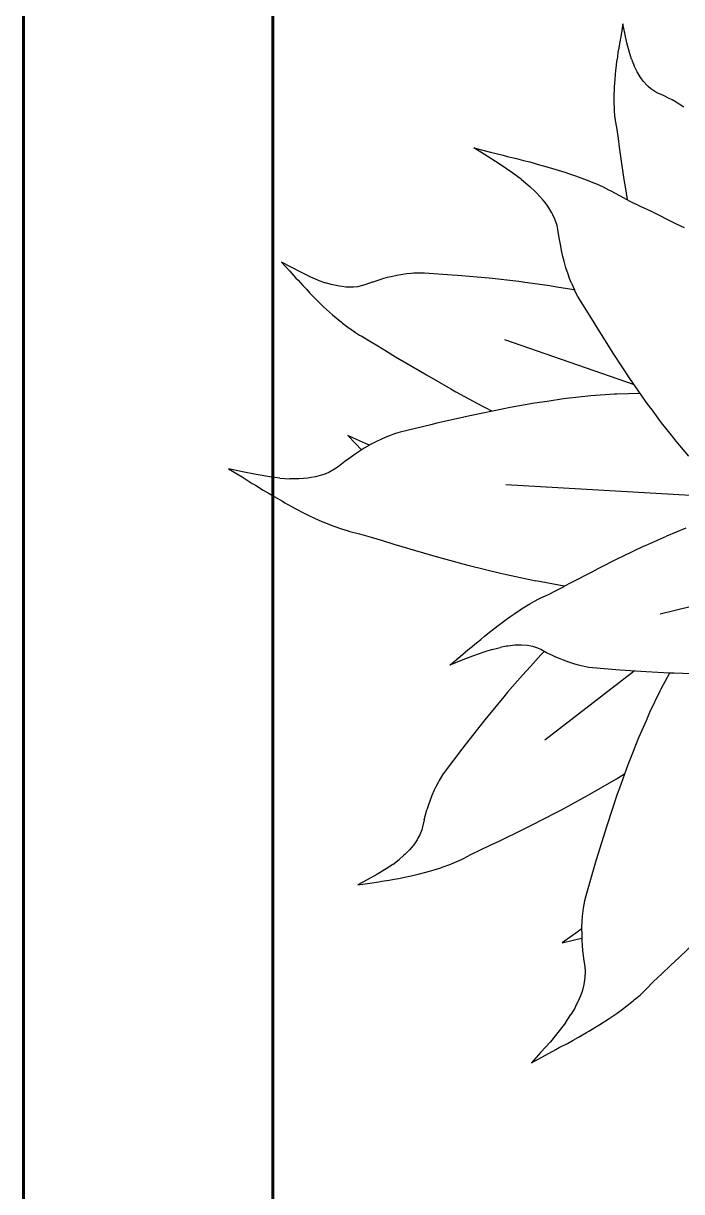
# Model space of a CAD drawing. Header units: metres. Extents: x 244.4 to 340.3, y -4.1 to 64.3.
# Drawn here: x 304.705 to 305.101, y 50.586 to 51.288 of the extents above; entities that cross this region are included whole.
import ezdxf

# ---------------------------------------------------------------- set-up
doc = ezdxf.new("R2010")
doc.units = ezdxf.units.M
doc.layers.add('A-WALL', color=6, linetype='Continuous', lineweight=60)
doc.layers.add('Edges', color=7, linetype='Continuous')

msp = doc.modelspace()

# ---------------------------------------------------------------- linework, layer by layer
at = {"layer": 'A-WALL'}
for p, q in [((304.70535, 50.1423), (304.70535, 52.02208)), ((304.85535, 50.1423), (304.85535, 52.02208))]:
    msp.add_line(p, q, dxfattribs=at)
at = {"layer": 'Edges'}
for p, q in [((305.06446, 51.28085), (305.06353, 51.27576)), ((305.06557, 51.28751), (305.06446, 51.28085)), ((305.06675, 51.28177), (305.06557, 51.28751)), ((305.06802, 51.27601), (305.06675, 51.28177)), ((305.06334, 51.27412), (305.06262, 51.27021)), ((305.06353, 51.27576), (305.06334, 51.27412)), ((305.06954, 51.27031), (305.06802, 51.27601)), ((305.06229, 51.26739), (305.06184, 51.26481)), ((305.06262, 51.27021), (305.06229, 51.26739)), ((305.07082, 51.26628), (305.06954, 51.27031)), ((305.06138, 51.2607), (305.06119, 51.25957)), ((305.06184, 51.26481), (305.06138, 51.2607)), ((305.07082, 51.26628), (305.07238, 51.26231)), ((305.07377, 51.2594), (305.07238, 51.26231)), ((305.06067, 51.2541), (305.06031, 51.24969)), ((305.06119, 51.25957), (305.06067, 51.2541)), ((305.07411, 51.2587), (305.07377, 51.2594)), ((305.07596, 51.25556), (305.07411, 51.2587)), ((305.07682, 51.25436), (305.07596, 51.25556)), ((305.07797, 51.25281), (305.07682, 51.25436)), ((305.08014, 51.25041), (305.07797, 51.25281)), ((305.06027, 51.24767), (305.06011, 51.24503)), ((305.06031, 51.24969), (305.06027, 51.24767)), ((305.08084, 51.24977), (305.08014, 51.25041)), ((305.08241, 51.24844), (305.08084, 51.24977)), ((305.08481, 51.24682), (305.08241, 51.24844)), ((305.08649, 51.24593), (305.08481, 51.24682)), ((305.08999, 51.24438), (305.08649, 51.24593)), ((305.06013, 51.2414), (305.0601, 51.24052)), ((305.0601, 51.24052), (305.06026, 51.23624)), ((305.06011, 51.24503), (305.06013, 51.2414)), ((305.09335, 51.24267), (305.08999, 51.24438)), ((305.09516, 51.24176), (305.09335, 51.24267)), ((305.09761, 51.24038), (305.09516, 51.24176)), ((305.09943, 51.23923), (305.09761, 51.24038)), ((305.10222, 51.23746), (305.09943, 51.23923)), ((305.06026, 51.23624), (305.06034, 51.23536)), ((305.06034, 51.23536), (305.06058, 51.2322)), ((305.06058, 51.2322), (305.06096, 51.22959)), ((305.06096, 51.22959), (305.06111, 51.22833)), ((305.06111, 51.22833), (305.06186, 51.22405)), ((305.06186, 51.22405), (305.0627, 51.21865)), ((305.0627, 51.21865), (305.06344, 51.21337)), ((304.984, 51.20803), (304.97599, 51.21304)), ((304.97599, 51.21304), (304.98602, 51.21043)), ((305.06344, 51.21337), (305.06411, 51.20788)), ((304.99187, 51.203), (304.984, 51.20803)), ((304.98602, 51.21043), (304.9936, 51.20863)), ((304.9936, 51.20863), (304.99601, 51.2079)), ((304.99601, 51.2079), (305.00176, 51.20658)), ((305.00176, 51.20658), (305.00585, 51.2054)), ((305.00585, 51.2054), (305.00958, 51.20455)), ((305.00958, 51.20455), (305.01545, 51.20286)), ((305.06411, 51.20788), (305.06626, 51.194)), ((304.99945, 51.19782), (304.99187, 51.203)), ((305.00464, 51.19396), (304.99945, 51.19782)), ((305.01545, 51.20286), (305.01706, 51.20249)), ((305.01706, 51.20249), (305.02472, 51.20023)), ((305.02472, 51.20023), (305.03079, 51.1984)), ((305.03079, 51.1984), (305.03353, 51.19741)), ((305.03353, 51.19741), (305.03709, 51.19628)), ((305.00464, 51.19396), (305.00961, 51.18984)), ((305.01314, 51.18652), (305.00961, 51.18984)), ((305.03709, 51.19628), (305.0419, 51.19446)), ((305.0419, 51.19446), (305.04306, 51.19407)), ((305.04306, 51.19407), (305.04859, 51.19183)), ((305.04859, 51.19183), (305.0497, 51.1913)), ((305.0497, 51.1913), (305.05367, 51.18955)), ((305.05367, 51.18955), (305.05688, 51.18788)), ((305.06626, 51.194), (305.06688, 51.18959)), ((305.06688, 51.18959), (305.06824, 51.18188)), ((305.01396, 51.18574), (305.01314, 51.18652)), ((305.01756, 51.18179), (305.01396, 51.18574)), ((305.05688, 51.18788), (305.0584, 51.18714)), ((305.0584, 51.18714), (305.0635, 51.18435)), ((305.0635, 51.18435), (305.06984, 51.18105)), ((305.0189, 51.18009), (305.01756, 51.18179)), ((305.02055, 51.17788), (305.0189, 51.18009)), ((305.02298, 51.17399), (305.02055, 51.17788)), ((305.06984, 51.18105), (305.07592, 51.17807)), ((305.07592, 51.17807), (305.08212, 51.17521)), ((305.02358, 51.17279), (305.02298, 51.17399)), ((305.02476, 51.17021), (305.02358, 51.17279)), ((305.02602, 51.16645), (305.02476, 51.17021)), ((305.08212, 51.17521), (305.09764, 51.16742)), ((305.02658, 51.16393), (305.02602, 51.16645)), ((305.02729, 51.15892), (305.02658, 51.16393)), ((305.09764, 51.16742), (305.10248, 51.16512)), ((305.02824, 51.15399), (305.02729, 51.15892)), ((305.02871, 51.15138), (305.02824, 51.15399)), ((305.02953, 51.14777), (305.02871, 51.15138)), ((305.03028, 51.14504), (305.02953, 51.14777)), ((304.86625, 51.14133), (304.86056, 51.14443)), ((304.86056, 51.14443), (304.86544, 51.139)), ((304.87206, 51.13827), (304.86625, 51.14133)), ((305.03139, 51.14091), (305.03028, 51.14504)), ((305.03269, 51.13709), (305.03139, 51.14091)), ((304.86544, 51.139), (304.86913, 51.13478)), ((304.86913, 51.13478), (304.8704, 51.1335)), ((304.8704, 51.1335), (304.87325, 51.13026)), ((304.878, 51.13543), (304.87206, 51.13827)), ((304.88237, 51.13357), (304.878, 51.13543)), ((304.88237, 51.13357), (304.8869, 51.13194)), ((304.91502, 51.13233), (304.92101, 51.13428)), ((304.92398, 51.1351), (304.92101, 51.13428)), ((304.92629, 51.13563), (304.92398, 51.1351)), ((304.92986, 51.13642), (304.92629, 51.13563)), ((304.93329, 51.13696), (304.92986, 51.13642)), ((304.9356, 51.1373), (304.93329, 51.13696)), ((304.93839, 51.13757), (304.9356, 51.1373)), ((304.9399, 51.13765), (304.93839, 51.13757)), ((304.94378, 51.13779), (304.9399, 51.13765)), ((304.94643, 51.13771), (304.94378, 51.13779)), ((304.96306, 51.13652), (304.94643, 51.13771)), ((304.96631, 51.13634), (304.96306, 51.13652)), ((304.98526, 51.13465), (304.96631, 51.13634)), ((305.00316, 51.13269), (304.98526, 51.13465)), ((305.03353, 51.13459), (305.03269, 51.13709)), ((305.03469, 51.13165), (305.03353, 51.13459)), ((304.87325, 51.13026), (304.87543, 51.12805)), ((304.87543, 51.12805), (304.87733, 51.12592)), ((304.8904, 51.13093), (304.8869, 51.13194)), ((304.89124, 51.1307), (304.8904, 51.13093)), ((304.89528, 51.12987), (304.89124, 51.1307)), ((304.89693, 51.12966), (304.89528, 51.12987)), ((304.8991, 51.12942), (304.89693, 51.12966)), ((304.90273, 51.12933), (304.8991, 51.12942)), ((304.90378, 51.1294), (304.90273, 51.12933)), ((304.90606, 51.12962), (304.90378, 51.1294)), ((304.90919, 51.13024), (304.90606, 51.12962)), ((304.91117, 51.13086), (304.90919, 51.13024)), ((304.91502, 51.13233), (304.91117, 51.13086)), ((305.00669, 51.13218), (305.00316, 51.13269)), ((305.0202, 51.13038), (305.00669, 51.13218)), ((305.02715, 51.1292), (305.0202, 51.13038)), ((305.0364, 51.12771), (305.02715, 51.1292)), ((305.03469, 51.13165), (305.0365, 51.12769)), ((305.0365, 51.12769), (305.0364, 51.12771)), ((305.03715, 51.12628), (305.0365, 51.12769)), ((304.87733, 51.12592), (304.88055, 51.12272)), ((304.88055, 51.12272), (304.8814, 51.12179)), ((304.8814, 51.12179), (304.88576, 51.11759)), ((305.03854, 51.12379), (305.03715, 51.12628)), ((305.04794, 51.10861), (305.03854, 51.12379)), ((304.88576, 51.11759), (304.88933, 51.11425)), ((304.88933, 51.11425), (304.89106, 51.1128)), ((304.89106, 51.1128), (304.89326, 51.11083)), ((304.89326, 51.11083), (304.89644, 51.1083)), ((304.89644, 51.1083), (304.89719, 51.10766)), ((304.89719, 51.10766), (304.90106, 51.10477)), ((305.04965, 51.10568), (305.04794, 51.10861)), ((305.06025, 51.08901), (305.04965, 51.10568)), ((304.90106, 51.10477), (304.90189, 51.10422)), ((304.90189, 51.10422), (304.90485, 51.10217)), ((304.90485, 51.10217), (304.90742, 51.1006)), ((304.90742, 51.1006), (304.90864, 51.09983)), ((304.90864, 51.09983), (304.91296, 51.09736)), ((304.91296, 51.09736), (304.91838, 51.09416)), ((304.91838, 51.09416), (304.92364, 51.09096)), ((305.07254, 51.0706), (304.99469, 51.09771)), ((304.92364, 51.09096), (304.92906, 51.08755)), ((304.92906, 51.08755), (304.94312, 51.07926)), ((305.07015, 51.07393), (305.06025, 51.08901)), ((304.94312, 51.07926), (304.94755, 51.07658)), ((304.94755, 51.07658), (304.96222, 51.0683)), ((305.07223, 51.07105), (305.07015, 51.07393)), ((305.07964, 51.06022), (305.07223, 51.07105)), ((304.96222, 51.0683), (304.96531, 51.06651)), ((304.96531, 51.06651), (304.98091, 51.05813)), ((305.04092, 51.06339), (305.02989, 51.0622)), ((305.04636, 51.06405), (305.04092, 51.06339)), ((305.06054, 51.06505), (305.04636, 51.06405)), ((305.0619, 51.06516), (305.06054, 51.06505)), ((305.07599, 51.06555), (305.0619, 51.06516)), ((304.99401, 51.05634), (304.97453, 51.05233)), ((304.98091, 51.05813), (304.98237, 51.05733)), ((304.98237, 51.05733), (304.98714, 51.05492)), ((304.99789, 51.05698), (304.99401, 51.05634)), ((305.01245, 51.05963), (304.99789, 51.05698)), ((305.02001, 51.06068), (305.01245, 51.05963)), ((305.02989, 51.0622), (305.02001, 51.06068)), ((305.08371, 51.05484), (305.07964, 51.06022)), ((304.97453, 51.05233), (304.95371, 51.04763)), ((305.08875, 51.04785), (305.08371, 51.05484)), ((304.93176, 51.04222), (304.92887, 51.04138)), ((304.95018, 51.04669), (304.93176, 51.04222)), ((304.95371, 51.04763), (304.95018, 51.04669)), ((305.09472, 51.04042), (305.08875, 51.04785)), ((304.90554, 51.03786), (304.90023, 51.04034)), ((304.90023, 51.04034), (304.90492, 51.03548)), ((304.90492, 51.03548), (304.90845, 51.0317)), ((304.91093, 51.03545), (304.90554, 51.03786)), ((304.91343, 51.03446), (304.91093, 51.03545)), ((304.91762, 51.03665), (304.91396, 51.03477)), ((304.92006, 51.03788), (304.91762, 51.03665)), ((304.92306, 51.0392), (304.92006, 51.03788)), ((304.92469, 51.03982), (304.92306, 51.0392)), ((304.92887, 51.04138), (304.92469, 51.03982)), ((305.09752, 51.03678), (305.09472, 51.04042)), ((305.10527, 51.02785), (305.09752, 51.03678)), ((304.90466, 51.02904), (304.90251, 51.02746)), ((304.90777, 51.03109), (304.90466, 51.02904)), ((304.91022, 51.03254), (304.90777, 51.03109)), ((304.90845, 51.0317), (304.90858, 51.03157)), ((304.91343, 51.03446), (304.91022, 51.03254)), ((304.91396, 51.03477), (304.91343, 51.03446)), ((304.89451, 51.02139), (304.89241, 51.01994)), ((304.89845, 51.02454), (304.89451, 51.02139)), ((304.90251, 51.02746), (304.89845, 51.02454)), ((304.83694, 51.0185), (304.82865, 51.02032)), ((304.82865, 51.02032), (304.83676, 51.01537)), ((304.83676, 51.01537), (304.84284, 51.0115)), ((304.84524, 51.01678), (304.83694, 51.0185)), ((304.85355, 51.01537), (304.84524, 51.01678)), ((304.85951, 51.01462), (304.85355, 51.01537)), ((304.85951, 51.01462), (304.86554, 51.01421)), ((304.87008, 51.0142), (304.86554, 51.01421)), ((304.87116, 51.01421), (304.87008, 51.0142)), ((304.87624, 51.01461), (304.87116, 51.01421)), ((304.87828, 51.01493), (304.87624, 51.01461)), ((304.8809, 51.0154), (304.87828, 51.01493)), ((304.88519, 51.01656), (304.8809, 51.0154)), ((304.88641, 51.01702), (304.88519, 51.01656)), ((304.88899, 51.01809), (304.88641, 51.01702)), ((304.89241, 51.01994), (304.88899, 51.01809)), ((304.84284, 51.0115), (304.84487, 51.01037)), ((304.84487, 51.01037), (304.84952, 51.0074)), ((304.84952, 51.0074), (304.85298, 51.00546)), ((305.13389, 51.0027), (304.99522, 51.0107)), ((304.85298, 51.00546), (304.85602, 51.00353)), ((304.85602, 51.00353), (304.86105, 51.00073)), ((304.86105, 51.00073), (304.86238, 50.9999)), ((304.86238, 50.9999), (304.86905, 50.99629)), ((304.86905, 50.99629), (304.87443, 50.99346)), ((304.87443, 50.99346), (304.87697, 50.99229)), ((304.87697, 50.99229), (304.88021, 50.99067)), ((304.88021, 50.99067), (304.88478, 50.98869)), ((304.88478, 50.98869), (304.88587, 50.98818)), ((304.88587, 50.98818), (304.8913, 50.98601)), ((304.8913, 50.98601), (304.89245, 50.98562)), ((304.89245, 50.98562), (304.8965, 50.98417)), ((304.8965, 50.98417), (304.89995, 50.98316)), ((304.89995, 50.98316), (304.90158, 50.98266)), ((304.90158, 50.98266), (304.90726, 50.98117)), ((304.90726, 50.98117), (304.91431, 50.97918)), ((304.91431, 50.97918), (304.92108, 50.97714)), ((305.07919, 50.97426), (305.09183, 50.97983)), ((305.10339, 50.98451), (305.09183, 50.97983)), ((304.92108, 50.97714), (304.92799, 50.97492)), ((304.92799, 50.97492), (304.94574, 50.96982)), ((305.06552, 50.96781), (305.07806, 50.9737)), ((305.07806, 50.9737), (305.07919, 50.97426)), ((304.94574, 50.96982), (304.95129, 50.96813)), ((304.95129, 50.96813), (304.96945, 50.96327)), ((305.05079, 50.96047), (305.06304, 50.96652)), ((305.06304, 50.96652), (305.06552, 50.96781)), ((304.96945, 50.96327), (304.97324, 50.9622)), ((304.97324, 50.9622), (304.99215, 50.95757)), ((305.03491, 50.95223), (305.04708, 50.95846)), ((305.04708, 50.95846), (305.05079, 50.96047)), ((304.99215, 50.95757), (304.99391, 50.95712)), ((304.99391, 50.95712), (305.01334, 50.95289)), ((305.0304, 50.94972), (305.01334, 50.95289)), ((305.0304, 50.94972), (305.03491, 50.95223)), ((305.0163, 50.9427), (305.02045, 50.94464)), ((305.02045, 50.94464), (305.02549, 50.94713)), ((305.02549, 50.94713), (305.03021, 50.94961)), ((305.03021, 50.94961), (305.0304, 50.94972)), ((305.13568, 50.94453), (305.08792, 50.93297)), ((305.00477, 50.93617), (305.00876, 50.93864)), ((305.00876, 50.93864), (305.00961, 50.9391)), ((305.00961, 50.9391), (305.01257, 50.94081)), ((305.01257, 50.94081), (305.01512, 50.94208)), ((305.01512, 50.94208), (305.0163, 50.9427)), ((304.99232, 50.92738), (304.9963, 50.93039)), ((304.9963, 50.93039), (304.99821, 50.93167)), ((304.99821, 50.93167), (305.00058, 50.93341)), ((305.00058, 50.93341), (305.00397, 50.93562)), ((305.00397, 50.93562), (305.00477, 50.93617)), ((304.98634, 50.92272), (304.98732, 50.92357)), ((304.98732, 50.92357), (304.99232, 50.92738)), ((304.97761, 50.91575), (304.98026, 50.9178)), ((304.98026, 50.9178), (304.98253, 50.91977)), ((304.98253, 50.91977), (304.98634, 50.92272)), ((304.96785, 50.90754), (304.97251, 50.91151)), ((304.97251, 50.91151), (304.97409, 50.91271)), ((304.97409, 50.91271), (304.97761, 50.91575)), ((304.9821, 50.91021), (304.97528, 50.9078)), ((304.98696, 50.91171), (304.9821, 50.91021)), ((304.98696, 50.91171), (304.9919, 50.91295)), ((304.99564, 50.91365), (304.9919, 50.91295)), ((304.99652, 50.91381), (304.99564, 50.91365)), ((305.00071, 50.91426), (304.99652, 50.91381)), ((305.00241, 50.91432), (305.00071, 50.91426)), ((305.00458, 50.91434), (305.00241, 50.91432)), ((305.00818, 50.91407), (305.00458, 50.91434)), ((305.00923, 50.9139), (305.00818, 50.91407)), ((305.01142, 50.91345), (305.00923, 50.9139)), ((305.01439, 50.9125), (305.01142, 50.91345)), ((305.01625, 50.91169), (305.01439, 50.9125)), ((305.01977, 50.9098), (305.01625, 50.91169)), ((305.01831, 50.91058), (305.01629, 50.90852)), ((305.02334, 50.90812), (305.01977, 50.9098)), ((304.96152, 50.90238), (304.96785, 50.90754)), ((304.96843, 50.90514), (304.96152, 50.90238)), ((304.97528, 50.9078), (304.96843, 50.90514)), ((305.01629, 50.90852), (305.01, 50.90157)), ((305.02522, 50.9072), (305.02334, 50.90812)), ((305.02789, 50.90604), (305.02522, 50.9072)), ((305.02998, 50.90525), (305.02789, 50.90604)), ((305.03312, 50.90403), (305.02998, 50.90525)), ((305.03615, 50.90308), (305.03312, 50.90403)), ((305.03813, 50.90245), (305.03615, 50.90308)), ((305.04053, 50.90183), (305.03813, 50.90245)), ((305.00521, 50.8964), (304.99633, 50.88606)), ((305.01, 50.90157), (305.00521, 50.8964)), ((305.07237, 50.89871), (305.01865, 50.85719)), ((305.04509, 50.90089), (305.04053, 50.90183)), ((305.04732, 50.90062), (305.04509, 50.90089)), ((305.06133, 50.89953), (305.04732, 50.90062)), ((305.06399, 50.89926), (305.06133, 50.89953)), ((305.07951, 50.89824), (305.06399, 50.89926)), ((305.0937, 50.89752), (305.07951, 50.89824)), ((305.09362, 50.89752), (305.08844, 50.88797)), ((305.0965, 50.8975), (305.0937, 50.89752)), ((305.10682, 50.89717), (305.0965, 50.8975)), ((305.08844, 50.88797), (305.08786, 50.88674)), ((304.99398, 50.88339), (304.98256, 50.86946)), ((304.99633, 50.88606), (304.99398, 50.88339)), ((305.08786, 50.88674), (305.08165, 50.87396)), ((305.08165, 50.87396), (305.07949, 50.86891)), ((304.98256, 50.86946), (304.97079, 50.8545)), ((305.07949, 50.86891), (305.07501, 50.85877)), ((304.97079, 50.8545), (304.96886, 50.85188)), ((305.07501, 50.85877), (305.07139, 50.84946)), ((304.96886, 50.85188), (304.95879, 50.8386)), ((305.07139, 50.84946), (305.06851, 50.84238)), ((305.06851, 50.84238), (305.06353, 50.82844)), ((304.95451, 50.8318), (304.95321, 50.8293)), ((304.95527, 50.8331), (304.95451, 50.8318)), ((304.95727, 50.83643), (304.95527, 50.8331)), ((304.95879, 50.8386), (304.95727, 50.83643)), ((305.04575, 50.82482), (305.06166, 50.83403)), ((305.06166, 50.83403), (305.06662, 50.83709)), ((304.95223, 50.82719), (304.95081, 50.82402)), ((304.95321, 50.8293), (304.95223, 50.82719)), ((305.04428, 50.82403), (305.04575, 50.82482)), ((305.06214, 50.82476), (305.05588, 50.80589)), ((305.06353, 50.82844), (305.06214, 50.82476)), ((304.94871, 50.81837), (304.94777, 50.81543)), ((304.94953, 50.82059), (304.94871, 50.81837)), ((304.95081, 50.82402), (304.94953, 50.82059)), ((305.02874, 50.81553), (305.04428, 50.82403)), ((304.94614, 50.80935), (304.94777, 50.81543)), ((305.01061, 50.80616), (305.02555, 50.81392)), ((305.02555, 50.81392), (305.02874, 50.81553)), ((304.94527, 50.80532), (304.9447, 50.80333)), ((304.94614, 50.80935), (304.94527, 50.80532)), ((304.99132, 50.79666), (305.00594, 50.80391)), ((305.00594, 50.80391), (305.01061, 50.80616)), ((305.05588, 50.80589), (305.04954, 50.78551)), ((304.94194, 50.79742), (304.93988, 50.79443)), ((304.94246, 50.79834), (304.94194, 50.79742)), ((304.94352, 50.80037), (304.94246, 50.79834)), ((304.9447, 50.80333), (304.94352, 50.80037)), ((304.98551, 50.79398), (304.99132, 50.79666)), ((304.93742, 50.79147), (304.93452, 50.78854)), ((304.9385, 50.79274), (304.93742, 50.79147)), ((304.93988, 50.79443), (304.9385, 50.79274)), ((304.97431, 50.78853), (304.97995, 50.79133)), ((304.97995, 50.79133), (304.98551, 50.79398)), ((304.92727, 50.78268), (304.92333, 50.78003)), ((304.92727, 50.78268), (304.93111, 50.78559)), ((304.93386, 50.78797), (304.93111, 50.78559)), ((304.93452, 50.78854), (304.93386, 50.78797)), ((304.9616, 50.7826), (304.96252, 50.783)), ((304.96252, 50.783), (304.96585, 50.78436)), ((304.96585, 50.78436), (304.96856, 50.78566)), ((304.96856, 50.78566), (304.96988, 50.78626)), ((304.96988, 50.78626), (304.97431, 50.78853)), ((305.04954, 50.78551), (305.04858, 50.78198)), ((304.9177, 50.77661), (304.91197, 50.77341)), ((304.92333, 50.78003), (304.9177, 50.77661)), ((304.9366, 50.77543), (304.9425, 50.77679)), ((304.9425, 50.77679), (304.94726, 50.77796)), ((304.94726, 50.77796), (304.94942, 50.77862)), ((304.94942, 50.77862), (304.95227, 50.77938)), ((304.95227, 50.77938), (304.95612, 50.78066)), ((304.95612, 50.78066), (304.95707, 50.78095)), ((304.95707, 50.78095), (304.9616, 50.7826)), ((305.04858, 50.78198), (305.04325, 50.7638)), ((304.91197, 50.77341), (304.90626, 50.77034)), ((304.90626, 50.77034), (304.91348, 50.77146)), ((304.91348, 50.77146), (304.91902, 50.77225)), ((304.91902, 50.77225), (304.92079, 50.77261)), ((304.92079, 50.77261), (304.92506, 50.77323)), ((304.92506, 50.77323), (304.92811, 50.77385)), ((304.92811, 50.77385), (304.93092, 50.77428)), ((304.93092, 50.77428), (304.93537, 50.77523)), ((304.93537, 50.77523), (304.9366, 50.77543)), ((305.04325, 50.7638), (305.04253, 50.76087)), ((305.04151, 50.75475), (305.04116, 50.75149)), ((305.04179, 50.75648), (305.04151, 50.75475)), ((305.04253, 50.76087), (305.04179, 50.75648)), ((305.041, 50.74877), (305.04079, 50.74466)), ((305.04116, 50.75149), (305.041, 50.74877)), ((305.03869, 50.74237), (305.03391, 50.73891)), ((305.0408, 50.74404), (305.03869, 50.74237)), ((305.04079, 50.74466), (305.04086, 50.7403)), ((305.03391, 50.73891), (305.02911, 50.73555)), ((305.02911, 50.73555), (305.03567, 50.73718)), ((305.03567, 50.73718), (305.0407, 50.73835)), ((305.0407, 50.73835), (305.04088, 50.7384)), ((305.04086, 50.7403), (305.04088, 50.7384)), ((305.04088, 50.7384), (305.04089, 50.73746)), ((305.04089, 50.73746), (305.04111, 50.73374)), ((305.04111, 50.73374), (305.0414, 50.73108)), ((305.09965, 50.72688), (305.11294, 50.73971)), ((305.0414, 50.73108), (305.0419, 50.72611)), ((305.09426, 50.72201), (305.09965, 50.72688)), ((305.0419, 50.72611), (305.04266, 50.72112)), ((305.04266, 50.72112), (305.04287, 50.71858)), ((305.08911, 50.71716), (305.09426, 50.72201)), ((305.04276, 50.71469), (305.0424, 50.71192)), ((305.04287, 50.71858), (305.04276, 50.71469)), ((305.08387, 50.71205), (305.08911, 50.71716)), ((305.04104, 50.70634), (305.04014, 50.70383)), ((305.04218, 50.71064), (305.04104, 50.70634)), ((305.0424, 50.71192), (305.04218, 50.71064)), ((305.07589, 50.70423), (305.07849, 50.70672)), ((305.07849, 50.70672), (305.07974, 50.70787)), ((305.07974, 50.70787), (305.08387, 50.71205)), ((305.0394, 50.70191), (305.03721, 50.69731)), ((305.04014, 50.70383), (305.0394, 50.70191)), ((305.0671, 50.69703), (305.0717, 50.70065)), ((305.0717, 50.70065), (305.0726, 50.70145)), ((305.0726, 50.70145), (305.07589, 50.70423)), ((305.03102, 50.68742), (305.03439, 50.69244)), ((305.03667, 50.69638), (305.03439, 50.69244)), ((305.03721, 50.69731), (305.03667, 50.69638)), ((305.05909, 50.69139), (305.06212, 50.69338)), ((305.06212, 50.69338), (305.06611, 50.69634)), ((305.06611, 50.69634), (305.0671, 50.69703)), ((305.03102, 50.68742), (305.0274, 50.68264)), ((305.0452, 50.68255), (305.05166, 50.68653)), ((305.05166, 50.68653), (305.05681, 50.68977)), ((305.05681, 50.68977), (305.05909, 50.69139)), ((305.0274, 50.68264), (305.02202, 50.67615)), ((305.03569, 50.67719), (305.03888, 50.67886)), ((305.03888, 50.67886), (305.04382, 50.68181)), ((305.04382, 50.68181), (305.0452, 50.68255)), ((305.02202, 50.67615), (305.01638, 50.66982)), ((305.019, 50.6681), (305.02539, 50.67143)), ((305.02539, 50.67143), (305.02738, 50.67263)), ((305.02738, 50.67263), (305.03228, 50.67516)), ((305.03228, 50.67516), (305.03569, 50.67719)), ((305.01638, 50.66982), (305.01065, 50.66355)), ((305.01065, 50.66355), (305.019, 50.6681))]:
    msp.add_line(p, q, dxfattribs=at)

doc.saveas('drawing.dxf')
